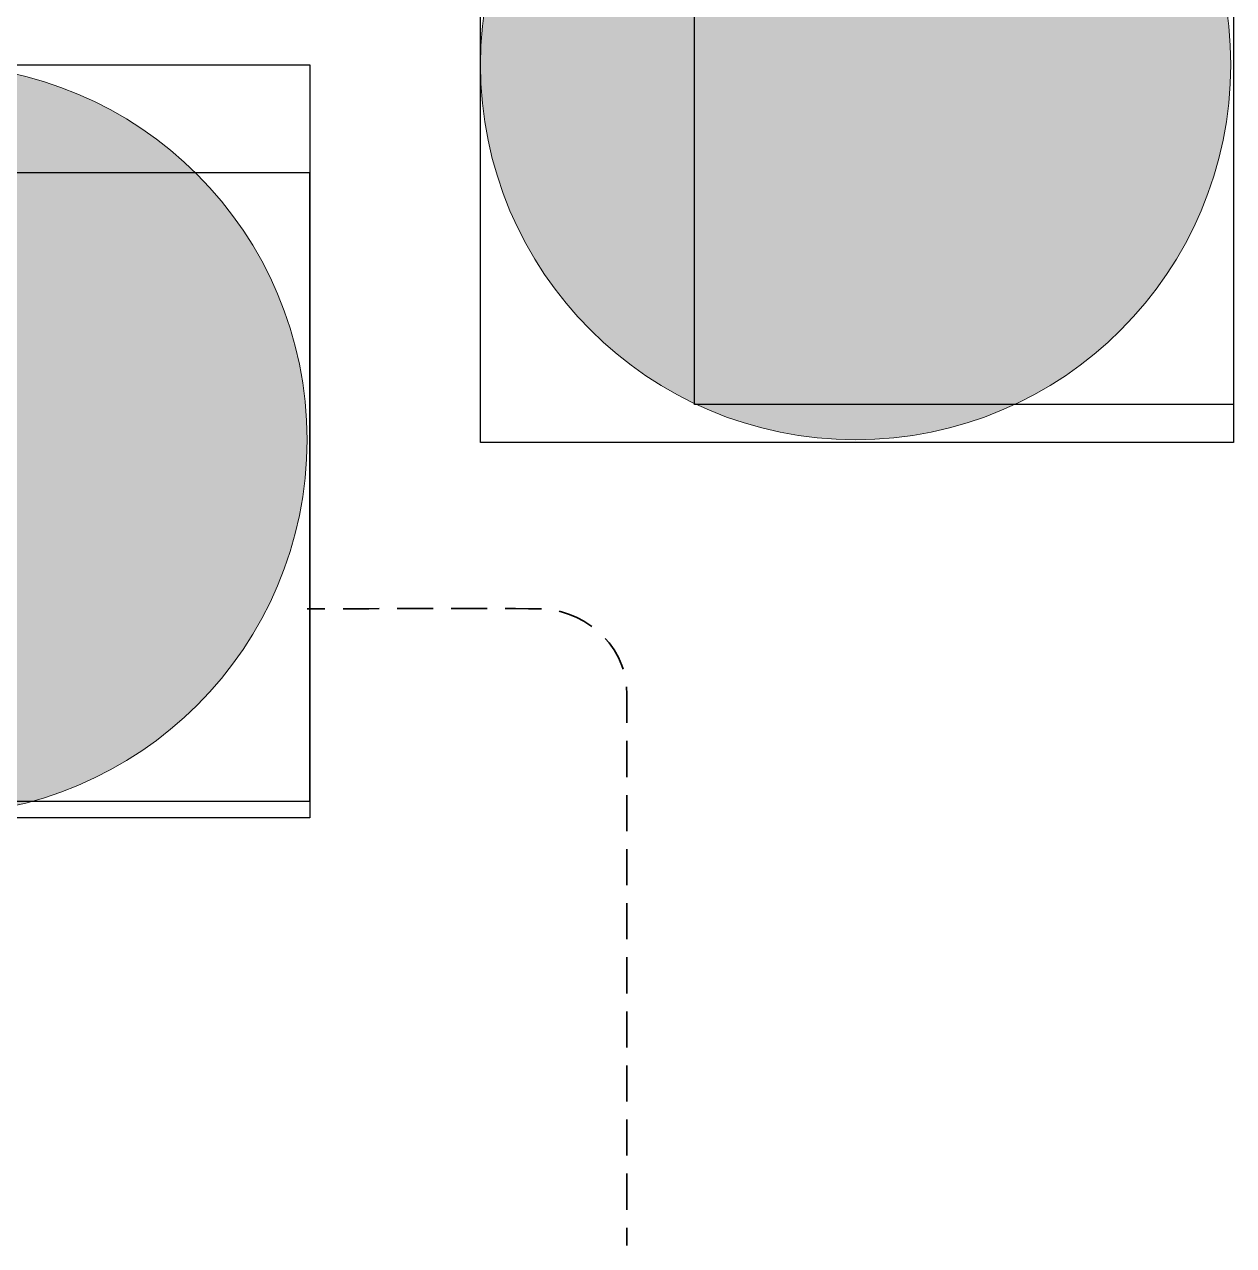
# Model space of a CAD drawing. Header units: inches. Extents: x -507 to 1392, y -754 to 68.
# Drawn here: x 702.6 to 770.4, y -242.9 to -174.4 of the extents above; entities that cross this region are included whole.
import ezdxf

# ---------------------------------------------------------------- set-up
doc = ezdxf.new("R2010")
doc.units = ezdxf.units.IN
doc.header["$MEASUREMENT"] = 0
doc.linetypes.add('AI-Linetype-2', pattern=[3.033962, 2.022641, -1.011321])
doc.layers.add('back', color=7, linetype='Continuous')
picture_1 = doc.add_image_def('image51.png', size_in_pixel=(127, 147))
picture_2 = doc.add_image_def('image52.png', size_in_pixel=(176, 176))
picture_3 = doc.add_image_def('image55.png', size_in_pixel=(126, 134))
picture_4 = doc.add_image_def('image56.png', size_in_pixel=(176, 176))

# ---------------------------------------------------------------- blocks, each defined once
blk = doc.blocks.new('block 128')
at = {"layer": 'back', "true_color": 0x326699}
h = blk.add_hatch(color=165, dxfattribs=at)
h.dxf.hatch_style = 2
edge = h.paths.add_edge_path()
edge.add_spline(control_points=[(718.449, -197.735), (718.449, -186.113), (709.028, -176.692), (697.406, -176.692), (685.784, -176.692), (676.363, -186.113), (676.363, -197.735), (676.363, -209.357), (685.784, -218.778), (697.406, -218.778), (709.028, -218.778), (718.449, -209.357), (718.449, -197.735)], knot_values=[0, 0, 0, 0, 1, 1, 1, 2, 2, 2, 3, 3, 3, 4, 4, 4, 4], degree=3, periodic=1)
at = {"layer": 'back', "lineweight": 0}
blk.add_open_spline([(718.449, -197.735), (718.449, -186.113), (709.028, -176.692), (697.406, -176.692), (685.784, -176.692), (676.363, -186.113), (676.363, -197.735), (676.363, -209.357), (685.784, -218.778), (697.406, -218.778), (709.028, -218.778), (718.449, -209.357), (718.449, -197.735)], degree=3, knots=[0, 0, 0, 0, 1, 1, 1, 2, 2, 2, 3, 3, 3, 4, 4, 4, 4], dxfattribs=at)
blk = doc.blocks.new('block 127')
at = {"layer": 'back'}
blk.add_blockref('block 128', (0, 0), dxfattribs=at)
blk = doc.blocks.new('block 129')
at = {"layer": 'back'}
image = blk.add_image(picture_2, insert=(676.363, -218.932), size_in_units=(42.24, 42.24), dxfattribs=at)
blk = doc.blocks.new('block 126')
at = {"layer": 'back'}
for name in ['block 127', 'block 129']:
    blk.add_blockref(name, (0, 0), dxfattribs=at)
image = blk.add_image(picture_1, insert=(688.102, -218.027), size_in_units=(30.48, 35.28), dxfattribs=at)
blk = doc.blocks.new('block 135')
at = {"layer": 'back', "true_color": 0x326699}
h = blk.add_hatch(color=165, dxfattribs=at)
h.dxf.hatch_style = 2
edge = h.paths.add_edge_path()
edge.add_spline(control_points=[(770.266, -176.692), (770.266, -165.07), (760.844, -155.649), (749.223, -155.649), (737.601, -155.649), (728.179, -165.07), (728.179, -176.692), (728.179, -188.314), (737.601, -197.735), (749.223, -197.735), (760.844, -197.735), (770.266, -188.314), (770.266, -176.692)], knot_values=[0, 0, 0, 0, 1, 1, 1, 2, 2, 2, 3, 3, 3, 4, 4, 4, 4], degree=3, periodic=1)
at = {"layer": 'back', "lineweight": 0}
blk.add_open_spline([(770.266, -176.692), (770.266, -165.07), (760.844, -155.649), (749.223, -155.649), (737.601, -155.649), (728.179, -165.07), (728.179, -176.692), (728.179, -188.314), (737.601, -197.735), (749.223, -197.735), (760.844, -197.735), (770.266, -188.314), (770.266, -176.692)], degree=3, knots=[0, 0, 0, 0, 1, 1, 1, 2, 2, 2, 3, 3, 3, 4, 4, 4, 4], dxfattribs=at)
at = {"layer": 'back'}
image = blk.add_image(picture_3, insert=(740.187, -195.748), size_in_units=(30.24, 32.16), dxfattribs=at)
blk = doc.blocks.new('block 134')
at = {"layer": 'back'}
blk.add_blockref('block 135', (0, 0), dxfattribs=at)
blk = doc.blocks.new('block 136')
at = {"layer": 'back'}
image = blk.add_image(picture_4, insert=(728.179, -197.889), size_in_units=(42.24, 42.24), dxfattribs=at)
blk = doc.blocks.new('block 133')
at = {"layer": 'back'}
for name in ['block 134', 'block 136']:
    blk.add_blockref(name, (0, 0), dxfattribs=at)
blk = doc.blocks.new('block 142')
at = {"layer": 'back', "color": 7, "lineweight": 35, "true_color": 0xffffff}
for points in [[(719.448, -207.216), (719.097, -207.216), (718.763, -207.217), (718.449, -207.217)], [(736.389, -242.935), (736.389, -242.605), (736.389, -242.271), (736.389, -241.935)]]:
    blk.add_open_spline(points, degree=3, dxfattribs=at)
at = {"layer": 'back', "color": 7, "linetype": 'AI-Linetype-2', "lineweight": 35, "true_color": 0xffffff}
blk.add_open_spline([(736.389, -240.923), (736.389, -231.143), (736.389, -218.94), (736.389, -211.999), (736.389, -208.883), (733.566, -207.235), (731.607, -207.217), (727.769, -207.181), (723.228, -207.207), (719.951, -207.215)], degree=3, knots=[0, 0, 0, 0, 1, 1, 1, 2, 2, 2, 3, 3, 3, 3], dxfattribs=at)
blk = doc.blocks.new('block 141')
at = {"layer": 'back'}
blk.add_blockref('block 142', (0, 0), dxfattribs=at)
blk = doc.blocks.new('block 115')
at = {"layer": 'back'}
for name in ['block 133', 'block 126', 'block 141']:
    blk.add_blockref(name, (0, 0), dxfattribs=at)

msp = doc.modelspace()

# ---------------------------------------------------------------- block references
at = {"layer": 'back'}
msp.add_blockref('block 115', (0, 0), dxfattribs=at)

doc.saveas('drawing.dxf')
